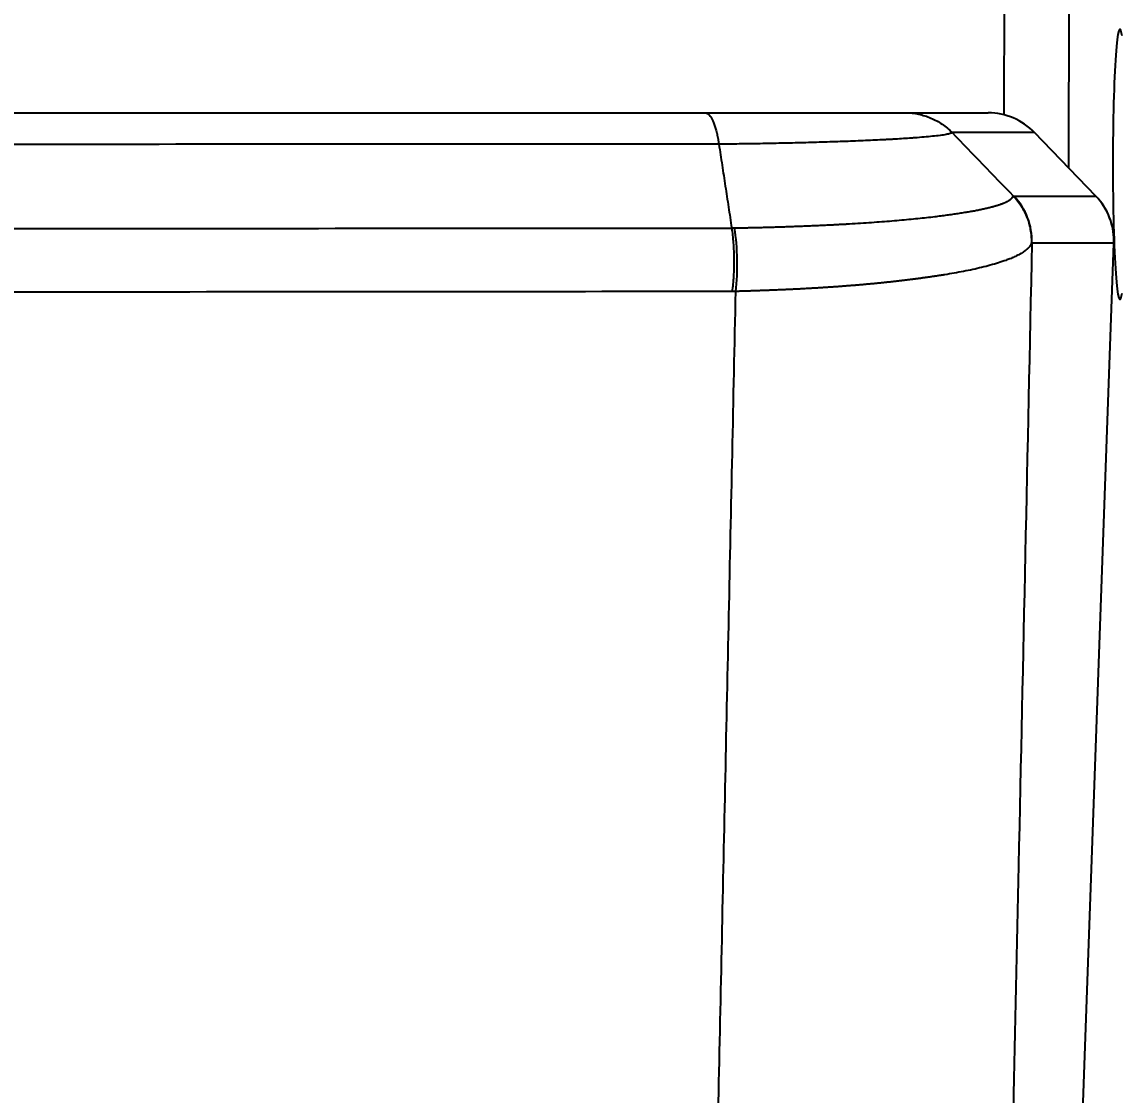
# Model space of a CAD drawing. Header units: millimetres. Extents: x 6110 to 6704, y -2661 to -1821.
# Drawn here: x 6311.18 to 6332.44, y -2415.06 to -2394.21 of the extents above; entities that cross this region are included whole.
import ezdxf

# ---------------------------------------------------------------- set-up
doc = ezdxf.new("R2010")
doc.units = ezdxf.units.MM
doc.header["$LTSCALE"] = 0.1
doc.linetypes.add('HIDDEN2', pattern=[4.7625, 3.175, -1.5875])
doc.layers.add('1', color=4, linetype='HIDDEN2', lineweight=13)
doc.layers.add('DIM', color=3, linetype='Continuous', lineweight=9)
doc.styles.get("Standard").update_dxf_attribs({"font": 'arial.ttf'})
doc.dimstyles.new('ISO-25', dxfattribs={"dimtxt": 2.5, "dimasz": 2.5, "dimexe": 1.25, "dimexo": 0.625, "dimtad": 1, "dimlfac": 5, "dimtxsty": 'Standard', "dimcen": 2.5, "dimadec": 0, "dimazin": 0, "dimtfac": 1, "dimtmove": 0, "dimatfit": 3, "dimfxl": 0, "dimarcsym": 0})

# ---------------------------------------------------------------- blocks, each defined once
blk = doc.blocks.new('*D85')
at = {"layer": 'Defpoints', "color": 0}
for p in [(6324.46, -2027.378), (6392.692, -2027.378), (6311.704, -2532.542)]:
    blk.add_point(p, dxfattribs=at)
at = {"layer": 'DIM', "color": 0, "lineweight": -2}
for p, q in [((6325.085, -2027.378), (6393.942, -2027.378)), ((6392.692, -2527.542), (6392.692, -2032.378)), ((6312.329, -2532.542), (6393.942, -2532.542))]:
    blk.add_line(p, q, dxfattribs=at)
at = {"layer": 'DIM', "color": 0}
for points in [[(6391.858, -2032.378), (6393.525, -2032.378), (6392.692, -2027.378)], [(6391.858, -2527.542), (6393.525, -2527.542), (6392.692, -2532.542)]]:
    blk.add_solid(points, dxfattribs=at)
at = {"layer": 'DIM', "color": 0, "insert": (6389.062, -2279.96), "char_height": 5, "attachment_point": 5, "rotation": 90}
blk.add_mtext('2020,7', dxfattribs=at)
blk = doc.blocks.new('*D93')
at = {"layer": 'Defpoints', "color": 0}
for p in [(6325.085, -2027.378), (6402.037, -2595.98), (6423.82, -2595.98)]:
    blk.add_point(p, dxfattribs=at)
at = {"layer": 'DIM', "color": 0, "lineweight": -2}
for p, q in [((6325.71, -2027.378), (6425.07, -2027.378)), ((6423.82, -2032.378), (6423.82, -2590.98)), ((6402.662, -2595.98), (6425.07, -2595.98))]:
    blk.add_line(p, q, dxfattribs=at)
at = {"layer": 'DIM', "color": 0}
for points in [[(6422.987, -2032.378), (6424.654, -2032.378), (6423.82, -2027.378)], [(6422.987, -2590.98), (6424.654, -2590.98), (6423.82, -2595.98)]]:
    blk.add_solid(points, dxfattribs=at)
at = {"layer": 'DIM', "color": 0, "insert": (6420.19, -2311.679), "char_height": 5, "attachment_point": 5, "rotation": 90}
blk.add_mtext('2274,4', dxfattribs=at)

msp = doc.modelspace()

# ---------------------------------------------------------------- hatches: boundary and pattern name
at = {"layer": 'DIM'}
h = msp.add_hatch(dxfattribs=at)
h.set_pattern_fill('ANSI31', color=2)
edge = h.paths.add_edge_path()
edge.add_line((6619.617, -2595.98), (6619.617, -1962.206))
edge.add_line((6634.617, -1966.11), (6619.617, -1966.11))
edge.add_line((6634.617, -2610.98), (6634.617, -1966.11))
edge.add_line((6634.617, -2610.98), (6184.457, -2610.98))
edge.add_line((6619.617, -2595.98), (6184.457, -2595.98))
edge.add_line((6184.457, -2610.98), (6184.457, -2595.98))

# ---------------------------------------------------------------- linework, layer by layer
at = {"layer": '1', "color": 7, "linetype": 'Continuous', "lineweight": -3}
for p, q in [((6330.264, -2396.02), (6330.282, -2389.481)), ((6331.53, -2389.547), (6331.51, -2397.045)), ((6328.351, -2395.98), (6329.952, -2395.98)), ((6330.851, -2396.362), (6329.25, -2396.362)), ((6332.043, -2397.598), (6330.851, -2396.362)), ((6330.45, -2397.598), (6332.043, -2397.598)), ((6332.393, -2398.51), (6330.8, -2398.51)), ((6331.316, -2428.607), (6332.393, -2398.51)), ((6331.316, -2428.608), (6332.394, -2398.511)), ((6332.394, -2398.511), (6332.393, -2398.51))]:
    msp.add_line(p, q, dxfattribs=at)
for start, end in [(0, 43.9831), (357.95, 0)]:
    msp.add_arc((6331.145, -2398.466), 1.25, start, end, dxfattribs=at)
for centre, major_axis, ratio, start_param, end_param in [((6332.511, -2396.98), (0, 2.625), 0.052408, 5.973247, 7.853982), ((6329.952, -2397.23), (0, 1.25), 0.999695, 5.480334, 6.283185), ((6332.511, -2396.98), (0, 2.625), 0.052408, 1.570796, 3.451531), ((6329.551, -2398.466), (0, 1.25), 0.999695, 4.677482, 5.480334), ((6331.145, -2398.466), (0, -1.25), 0.999695, 1.53589, 2.338741), ((6324.767, -2398.858), (-0.018, 1.25), 0.248753, 4.215659, 5.247975)]:
    msp.add_ellipse(centre, major_axis=major_axis, ratio=ratio, start_param=start_param, end_param=end_param, dxfattribs=at)
for points, knots in [([(6241.977, -2395.98), (6248.709, -2395.98), (6255.522, -2395.98), (6265.863, -2395.98), (6269.332, -2395.98), (6276.267, -2395.98), (6279.737, -2395.98), (6290.156, -2395.98), (6297.122, -2395.98), (6310.885, -2395.98), (6317.723, -2395.98), (6324.455, -2395.98)], [0, 0, 0, 0, 0.25, 0.25, 0.375, 0.375, 0.5, 0.5, 0.75, 0.75, 1, 1, 1, 1]), ([(6324.455, -2395.98), (6325.601, -2395.98), (6326.584, -2395.98), (6327.91, -2395.98), (6328.287, -2395.98), (6328.35, -2395.98)], [0, 0, 0, 0, 0.5, 0.5, 1, 1, 1, 1]), ([(6328.351, -2395.98), (6328.434, -2395.98), (6328.518, -2395.989), (6328.682, -2396.022), (6328.762, -2396.047), (6328.916, -2396.113), (6328.99, -2396.153), (6329.128, -2396.248), (6329.192, -2396.302), (6329.25, -2396.362)], [0, 0, 0, 0, 0.25, 0.25, 0.5, 0.5, 0.75, 0.75, 1, 1, 1, 1]), ([(6329.25, -2396.362), (6329.246, -2396.369), (6329.233, -2396.376), (6329.193, -2396.389), (6329.166, -2396.395), (6329.1, -2396.407), (6329.061, -2396.413), (6328.973, -2396.425), (6328.924, -2396.43), (6328.82, -2396.441), (6328.765, -2396.446), (6328.649, -2396.456), (6328.588, -2396.461), (6328.511, -2396.467), (6328.487, -2396.469), (6328.463, -2396.47), (6328.454, -2396.471), (6328.452, -2396.471), (6328.451, -2396.471), (6328.451, -2396.471), (6328.451, -2396.471), (6328.451, -2396.471), (6328.451, -2396.471), (6328.45, -2396.471), (6328.447, -2396.471), (6328.437, -2396.472), (6328.379, -2396.476), (6328.27, -2396.483), (6328.162, -2396.49), (6328.079, -2396.495), (6328.05, -2396.496), (6327.993, -2396.499), (6327.964, -2396.501), (6327.818, -2396.508), (6327.696, -2396.514), (6327.443, -2396.525), (6327.312, -2396.53), (6327.046, -2396.54), (6326.91, -2396.544), (6326.636, -2396.553), (6326.497, -2396.557), (6326.219, -2396.564), (6326.079, -2396.567), (6325.801, -2396.573), (6325.662, -2396.576), (6325.387, -2396.581), (6325.251, -2396.583), (6324.982, -2396.586), (6324.85, -2396.588), (6324.72, -2396.589)], [0, 0, 0, 0, 0.0625, 0.0625, 0.125, 0.125, 0.1875, 0.1875, 0.25, 0.25, 0.3125, 0.3125, 0.375, 0.375, 0.390625, 0.398437, 0.399414, 0.399902, 0.399963, 0.399994, 0.399994, 0.400024, 0.400024, 0.400146, 0.400391, 0.402344, 0.40625, 0.4375, 0.46875, 0.46875, 0.484375, 0.484375, 0.5, 0.5, 0.5625, 0.5625, 0.625, 0.625, 0.6875, 0.6875, 0.75, 0.75, 0.8125, 0.8125, 0.875, 0.875, 0.9375, 0.9375, 1, 1, 1, 1]), ([(6324.72, -2396.589), (6317.94, -2396.59), (6311.084, -2396.592), (6297.201, -2396.593), (6290.186, -2396.593), (6276.228, -2396.593), (6269.204, -2396.593), (6255.338, -2396.592), (6248.482, -2396.59), (6241.702, -2396.589)], [0, 0, 0, 0, 0.25, 0.25, 0.5, 0.5, 0.75, 0.75, 1, 1, 1, 1]), ([(6325.025, -2398.216), (6325.032, -2398.216), (6325.046, -2398.216), (6325.068, -2398.215), (6325.092, -2398.215), (6325.116, -2398.214), (6325.143, -2398.214), (6325.17, -2398.213), (6325.199, -2398.212), (6325.23, -2398.212), (6325.262, -2398.211), (6325.295, -2398.21), (6325.329, -2398.209), (6325.365, -2398.209), (6325.402, -2398.208), (6325.441, -2398.207), (6325.481, -2398.206), (6325.522, -2398.205), (6325.564, -2398.204), (6325.608, -2398.203), (6325.653, -2398.201), (6325.699, -2398.2), (6325.747, -2398.199), (6325.795, -2398.197), (6325.845, -2398.196), (6325.896, -2398.194), (6325.948, -2398.193), (6326.002, -2398.191), (6326.056, -2398.189), (6326.112, -2398.187), (6326.169, -2398.185), (6326.226, -2398.183), (6326.285, -2398.181), (6326.345, -2398.179), (6326.406, -2398.176), (6326.467, -2398.174), (6326.53, -2398.171), (6326.594, -2398.168), (6326.658, -2398.165), (6326.724, -2398.162), (6326.79, -2398.159), (6326.857, -2398.156), (6326.925, -2398.153), (6326.993, -2398.149), (6327.062, -2398.145), (6327.132, -2398.142), (6327.253, -2398.135), (6327.421, -2398.125), (6327.633, -2398.111), (6327.838, -2398.096), (6328.036, -2398.081), (6328.227, -2398.065), (6328.41, -2398.048), (6328.587, -2398.031), (6328.755, -2398.013), (6328.883, -2397.998), (6328.976, -2397.987), (6329.036, -2397.979), (6329.095, -2397.972), (6329.153, -2397.964), (6329.209, -2397.956), (6329.264, -2397.948), (6329.319, -2397.94), (6329.371, -2397.932), (6329.423, -2397.924), (6329.473, -2397.916), (6329.522, -2397.908), (6329.57, -2397.9), (6329.617, -2397.892), (6329.662, -2397.884), (6329.706, -2397.876), (6329.749, -2397.867), (6329.791, -2397.859), (6329.831, -2397.851), (6329.87, -2397.842), (6329.908, -2397.834), (6329.944, -2397.825), (6329.98, -2397.817), (6330.007, -2397.81), (6330.027, -2397.805), (6330.04, -2397.801), (6330.053, -2397.798), (6330.065, -2397.794), (6330.078, -2397.791), (6330.09, -2397.787), (6330.102, -2397.784), (6330.114, -2397.78), (6330.126, -2397.777), (6330.137, -2397.773), (6330.148, -2397.77), (6330.159, -2397.766), (6330.17, -2397.763), (6330.18, -2397.759), (6330.191, -2397.755), (6330.201, -2397.752), (6330.211, -2397.748), (6330.221, -2397.745), (6330.23, -2397.741), (6330.24, -2397.737), (6330.249, -2397.734), (6330.258, -2397.73), (6330.266, -2397.726), (6330.275, -2397.723), (6330.283, -2397.719), (6330.291, -2397.715), (6330.299, -2397.712), (6330.307, -2397.708), (6330.314, -2397.704), (6330.321, -2397.7), (6330.328, -2397.697), (6330.335, -2397.693), (6330.342, -2397.689), (6330.348, -2397.685), (6330.354, -2397.682), (6330.36, -2397.678), (6330.366, -2397.674), (6330.372, -2397.67), (6330.377, -2397.666), (6330.382, -2397.663), (6330.387, -2397.659), (6330.392, -2397.655), (6330.396, -2397.651), (6330.4, -2397.647), (6330.404, -2397.644), (6330.408, -2397.64), (6330.412, -2397.636), (6330.415, -2397.632), (6330.419, -2397.628), (6330.422, -2397.624), (6330.424, -2397.62), (6330.427, -2397.616), (6330.429, -2397.613), (6330.432, -2397.609), (6330.433, -2397.605), (6330.435, -2397.601), (6330.437, -2397.597), (6330.438, -2397.594), (6330.438, -2397.593)], [0, 0, 0, 0, 0.002207, 0.004567, 0.007082, 0.00975, 0.012571, 0.015546, 0.018675, 0.021956, 0.02539, 0.028977, 0.032717, 0.036609, 0.040653, 0.04485, 0.049199, 0.0537, 0.058353, 0.063157, 0.068113, 0.073221, 0.07848, 0.08389, 0.089451, 0.095164, 0.101028, 0.107042, 0.113208, 0.119524, 0.125991, 0.132609, 0.139378, 0.146297, 0.153366, 0.160587, 0.167957, 0.175479, 0.18315, 0.190972, 0.198945, 0.207067, 0.21534, 0.223763, 0.232337, 0.24106, 0.249933, 0.277846, 0.305734, 0.333595, 0.361426, 0.389224, 0.416983, 0.444699, 0.472365, 0.499977, 0.510934, 0.52188, 0.532816, 0.543743, 0.55466, 0.565568, 0.576468, 0.58736, 0.598245, 0.609123, 0.619995, 0.63086, 0.64172, 0.652574, 0.663422, 0.674266, 0.685105, 0.695939, 0.70677, 0.717596, 0.728418, 0.739237, 0.750052, 0.754373, 0.758692, 0.763012, 0.767331, 0.77165, 0.775968, 0.780286, 0.784603, 0.78892, 0.793237, 0.797553, 0.801869, 0.806185, 0.8105, 0.814815, 0.819129, 0.823443, 0.827757, 0.83207, 0.836383, 0.840696, 0.845008, 0.84932, 0.853631, 0.857943, 0.862253, 0.866564, 0.870874, 0.875184, 0.879493, 0.883802, 0.88811, 0.892419, 0.896726, 0.901034, 0.905341, 0.909648, 0.913954, 0.91826, 0.922566, 0.926871, 0.931176, 0.93548, 0.939784, 0.944088, 0.948391, 0.952694, 0.956996, 0.961299, 0.9656, 0.969902, 0.974203, 0.978503, 0.982803, 0.987103, 0.991402, 0.995701, 1, 1, 1, 1]), ([(6330.438, -2397.593), (6330.467, -2397.623), (6330.494, -2397.654), (6330.547, -2397.721), (6330.572, -2397.756), (6330.618, -2397.828), (6330.639, -2397.866), (6330.678, -2397.943), (6330.695, -2397.983), (6330.726, -2398.063), (6330.739, -2398.105), (6330.761, -2398.188), (6330.769, -2398.23), (6330.783, -2398.314), (6330.787, -2398.356), (6330.792, -2398.439), (6330.792, -2398.481), (6330.79, -2398.522)], [0, 0, 0, 0, 0.125, 0.125, 0.25, 0.25, 0.375, 0.375, 0.5, 0.5, 0.625, 0.625, 0.75, 0.75, 0.875, 0.875, 1, 1, 1, 1]), ([(6241.453, -2398.217), (6248.274, -2398.223), (6255.171, -2398.227), (6269.121, -2398.232), (6276.187, -2398.233), (6290.228, -2398.233), (6297.284, -2398.232), (6311.251, -2398.227), (6318.148, -2398.223), (6324.969, -2398.217)], [0, 0, 0, 0, 0.25, 0.25, 0.5, 0.5, 0.75, 0.75, 1, 1, 1, 1]), ([(6324.969, -2398.217), (6324.975, -2398.261), (6324.981, -2398.308), (6324.991, -2398.405), (6324.996, -2398.455), (6325.003, -2398.559), (6325.006, -2398.612), (6325.011, -2398.721), (6325.012, -2398.775), (6325.013, -2398.885), (6325.012, -2398.94), (6325.01, -2399.049), (6325.008, -2399.103), (6325.001, -2399.208), (6324.998, -2399.259), (6324.988, -2399.358), (6324.983, -2399.405), (6324.977, -2399.451)], [0, 0, 0, 0, 0.125, 0.125, 0.25, 0.25, 0.375, 0.375, 0.5, 0.5, 0.625, 0.625, 0.75, 0.75, 0.875, 0.875, 1, 1, 1, 1]), ([(6330.79, -2398.52), (6330.79, -2398.521), (6330.789, -2398.523), (6330.788, -2398.526), (6330.786, -2398.529), (6330.785, -2398.533), (6330.783, -2398.536), (6330.781, -2398.54), (6330.779, -2398.543), (6330.777, -2398.547), (6330.774, -2398.551), (6330.772, -2398.555), (6330.769, -2398.559), (6330.767, -2398.563), (6330.764, -2398.567), (6330.76, -2398.572), (6330.757, -2398.576), (6330.753, -2398.581), (6330.75, -2398.585), (6330.745, -2398.59), (6330.741, -2398.595), (6330.737, -2398.6), (6330.732, -2398.605), (6330.727, -2398.61), (6330.721, -2398.615), (6330.716, -2398.621), (6330.71, -2398.626), (6330.704, -2398.632), (6330.697, -2398.637), (6330.69, -2398.643), (6330.683, -2398.649), (6330.675, -2398.655), (6330.667, -2398.661), (6330.659, -2398.667), (6330.65, -2398.673), (6330.641, -2398.68), (6330.622, -2398.692), (6330.591, -2398.711), (6330.549, -2398.735), (6330.505, -2398.757), (6330.461, -2398.778), (6330.418, -2398.797), (6330.376, -2398.814), (6330.335, -2398.83), (6330.263, -2398.857), (6330.154, -2398.894), (6329.997, -2398.94), (6329.83, -2398.983), (6329.656, -2399.023), (6329.477, -2399.06), (6329.296, -2399.094), (6329.161, -2399.116), (6329.077, -2399.13), (6329.046, -2399.135), (6329.014, -2399.14), (6328.982, -2399.145), (6328.95, -2399.15), (6328.918, -2399.154), (6328.885, -2399.159), (6328.852, -2399.164), (6328.819, -2399.169), (6328.786, -2399.174), (6328.753, -2399.179), (6328.719, -2399.183), (6328.685, -2399.188), (6328.652, -2399.193), (6328.617, -2399.197), (6328.583, -2399.202), (6328.549, -2399.206), (6328.514, -2399.211), (6328.479, -2399.215), (6328.444, -2399.22), (6328.409, -2399.224), (6328.373, -2399.229), (6328.338, -2399.233), (6328.302, -2399.237), (6328.266, -2399.241), (6328.23, -2399.246), (6328.194, -2399.25), (6328.158, -2399.254), (6328.121, -2399.258), (6328.084, -2399.262), (6328.048, -2399.266), (6328.011, -2399.27), (6327.974, -2399.274), (6327.937, -2399.278), (6327.899, -2399.282), (6327.862, -2399.286), (6327.824, -2399.289), (6327.786, -2399.293), (6327.749, -2399.297), (6327.711, -2399.3), (6327.673, -2399.304), (6327.635, -2399.307), (6327.596, -2399.311), (6327.558, -2399.314), (6327.519, -2399.318), (6327.481, -2399.321), (6327.442, -2399.324), (6327.403, -2399.328), (6327.365, -2399.331), (6327.326, -2399.334), (6327.287, -2399.337), (6327.248, -2399.34), (6327.208, -2399.343), (6327.169, -2399.346), (6327.13, -2399.349), (6327.09, -2399.352), (6327.051, -2399.355), (6327.011, -2399.358), (6326.972, -2399.361), (6326.932, -2399.363), (6326.892, -2399.366), (6326.853, -2399.369), (6326.813, -2399.371), (6326.773, -2399.374), (6326.733, -2399.377), (6326.693, -2399.379), (6326.653, -2399.381), (6326.613, -2399.384), (6326.573, -2399.386), (6326.533, -2399.389), (6326.493, -2399.391), (6326.453, -2399.393), (6326.413, -2399.395), (6326.372, -2399.397), (6326.332, -2399.4), (6326.292, -2399.402), (6326.252, -2399.404), (6326.211, -2399.406), (6326.171, -2399.408), (6326.131, -2399.41), (6326.091, -2399.411), (6326.05, -2399.413), (6326.01, -2399.415), (6325.97, -2399.417), (6325.93, -2399.419), (6325.889, -2399.42), (6325.849, -2399.422), (6325.809, -2399.424), (6325.769, -2399.425), (6325.728, -2399.427), (6325.688, -2399.428), (6325.648, -2399.43), (6325.608, -2399.431), (6325.568, -2399.433), (6325.528, -2399.434), (6325.488, -2399.436), (6325.447, -2399.437), (6325.407, -2399.438), (6325.367, -2399.44), (6325.328, -2399.441), (6325.288, -2399.442), (6325.248, -2399.444), (6325.208, -2399.445), (6325.168, -2399.446), (6325.129, -2399.447), (6325.089, -2399.448), (6325.062, -2399.449), (6325.049, -2399.449)], [0, 0, 0, 0, 0.002277, 0.004628, 0.007054, 0.009555, 0.01213, 0.014781, 0.017506, 0.020307, 0.023184, 0.026136, 0.029165, 0.032269, 0.03545, 0.038708, 0.042042, 0.045453, 0.048942, 0.052508, 0.056152, 0.059874, 0.063674, 0.067552, 0.071509, 0.075545, 0.079659, 0.083854, 0.088127, 0.092481, 0.096914, 0.101428, 0.106022, 0.110697, 0.115452, 0.120289, 0.125208, 0.144777, 0.163243, 0.180586, 0.196787, 0.211833, 0.22571, 0.238405, 0.249911, 0.29017, 0.329009, 0.366365, 0.402184, 0.436422, 0.469042, 0.500016, 0.505165, 0.510306, 0.515441, 0.520569, 0.525691, 0.530805, 0.535913, 0.541013, 0.546106, 0.551192, 0.556271, 0.561342, 0.566406, 0.571462, 0.576511, 0.581552, 0.586585, 0.59161, 0.596627, 0.601636, 0.606637, 0.61163, 0.616615, 0.621591, 0.626559, 0.631519, 0.63647, 0.641412, 0.646346, 0.65127, 0.656186, 0.661094, 0.665992, 0.670881, 0.675761, 0.680632, 0.685494, 0.690346, 0.695189, 0.700023, 0.704847, 0.709662, 0.714467, 0.719262, 0.724048, 0.728824, 0.73359, 0.738346, 0.743092, 0.747829, 0.752555, 0.757271, 0.761977, 0.766673, 0.771358, 0.776034, 0.780699, 0.785353, 0.789998, 0.794631, 0.799254, 0.803867, 0.808469, 0.813061, 0.817641, 0.822211, 0.82677, 0.831319, 0.835857, 0.840383, 0.844899, 0.849404, 0.853898, 0.858381, 0.862853, 0.867314, 0.871763, 0.876202, 0.88063, 0.885046, 0.889451, 0.893845, 0.898228, 0.902599, 0.906959, 0.911308, 0.915646, 0.919972, 0.924287, 0.92859, 0.932882, 0.937163, 0.941432, 0.94569, 0.949937, 0.954172, 0.958395, 0.962607, 0.966808, 0.970997, 0.975175, 0.979341, 0.983496, 0.987639, 0.991771, 0.995891, 1, 1, 1, 1]), ([(6330.8, -2398.51), (6330.714, -2402.541), (6330.628, -2406.572), (6330.474, -2413.759), (6330.407, -2416.914), (6330.272, -2423.224), (6330.205, -2426.38), (6330.133, -2429.761), (6330.128, -2429.987), (6330.123, -2430.213)], [0, 0, 0, 0, 0.381485, 0.381485, 0.680051, 0.680051, 0.978618, 0.978618, 1, 1, 1, 1]), ([(6324.977, -2399.451), (6318.247, -2399.458), (6311.347, -2399.463), (6297.367, -2399.47), (6290.289, -2399.472), (6276.132, -2399.472), (6269.054, -2399.47), (6258.569, -2399.465), (6255.097, -2399.463), (6248.217, -2399.457), (6244.81, -2399.454), (6241.445, -2399.451)], [0, 0, 0, 0, 0.25, 0.25, 0.5, 0.5, 0.75, 0.75, 0.875, 0.875, 1, 1, 1, 1]), ([(6324.377, -2430.989), (6324.399, -2429.936), (6324.444, -2427.829), (6324.512, -2424.669), (6324.579, -2421.512), (6324.646, -2418.355), (6324.714, -2415.201), (6324.781, -2412.047), (6324.848, -2408.896), (6324.915, -2405.746), (6324.982, -2402.597), (6325.027, -2400.498), (6325.049, -2399.449)], [0, 0, 0, 0, 0.100215, 0.200382, 0.300501, 0.400573, 0.500596, 0.600572, 0.700501, 0.800381, 0.900214, 1, 1, 1, 1])]:
    msp.add_open_spline(points, degree=3, knots=knots, dxfattribs=at)
msp.add_rational_spline([(6324.455, -2395.98), (6324.63, -2395.98), (6324.72, -2396.589)], [1, 0.869819612543, 0.999997414095], degree=2, dxfattribs=at)
for points, degree in [([(6329.25, -2396.362), (6329.646, -2396.772), (6330.042, -2397.183), (6330.438, -2397.593)], 3), ([(6324.72, -2396.589), (6324.969, -2398.217)], 1), ([(6330.437, -2397.592), (6330.443, -2397.596), (6330.447, -2397.598), (6330.45, -2397.598)], 3), ([(6324.969, -2398.217), (6324.988, -2398.217), (6325.006, -2398.216), (6325.025, -2398.216)], 3), ([(6330.8, -2398.51), (6330.797, -2398.515), (6330.794, -2398.52), (6330.79, -2398.524)], 3), ([(6325.049, -2399.449), (6325.025, -2399.45), (6325.001, -2399.45), (6324.977, -2399.451)], 3)]:
    msp.add_open_spline(points, degree=degree, dxfattribs=at)

# ---------------------------------------------------------------- dimensions: what is measured, and where the dimension line sits
at = {"layer": 'DIM'}
for base, p1, p2, picture, middle in [((6392.692, -2027.378), (6311.704, -2532.542), (6324.46, -2027.378), '*D85', (6389.062, -2279.96)), ((6423.82, -2595.98), (6325.085, -2027.378), (6402.037, -2595.98), '*D93', (6420.19, -2311.679))]:
    dim = msp.add_linear_dim(base=base, p1=p1, p2=p2, angle=90, dimstyle='ISO-25', override={"dimtxt": 5, "dimasz": 5, "dimdec": 1, "dimlfac": 4, "dimadec": 1, "dimtdec": 1, "dimfxl": 1.25, "dimtfill": 1}, dxfattribs=at)
    dim.commit()
    dim.dimension.update_dxf_attribs({"geometry": picture, "text_midpoint": middle})

doc.saveas('drawing.dxf')
